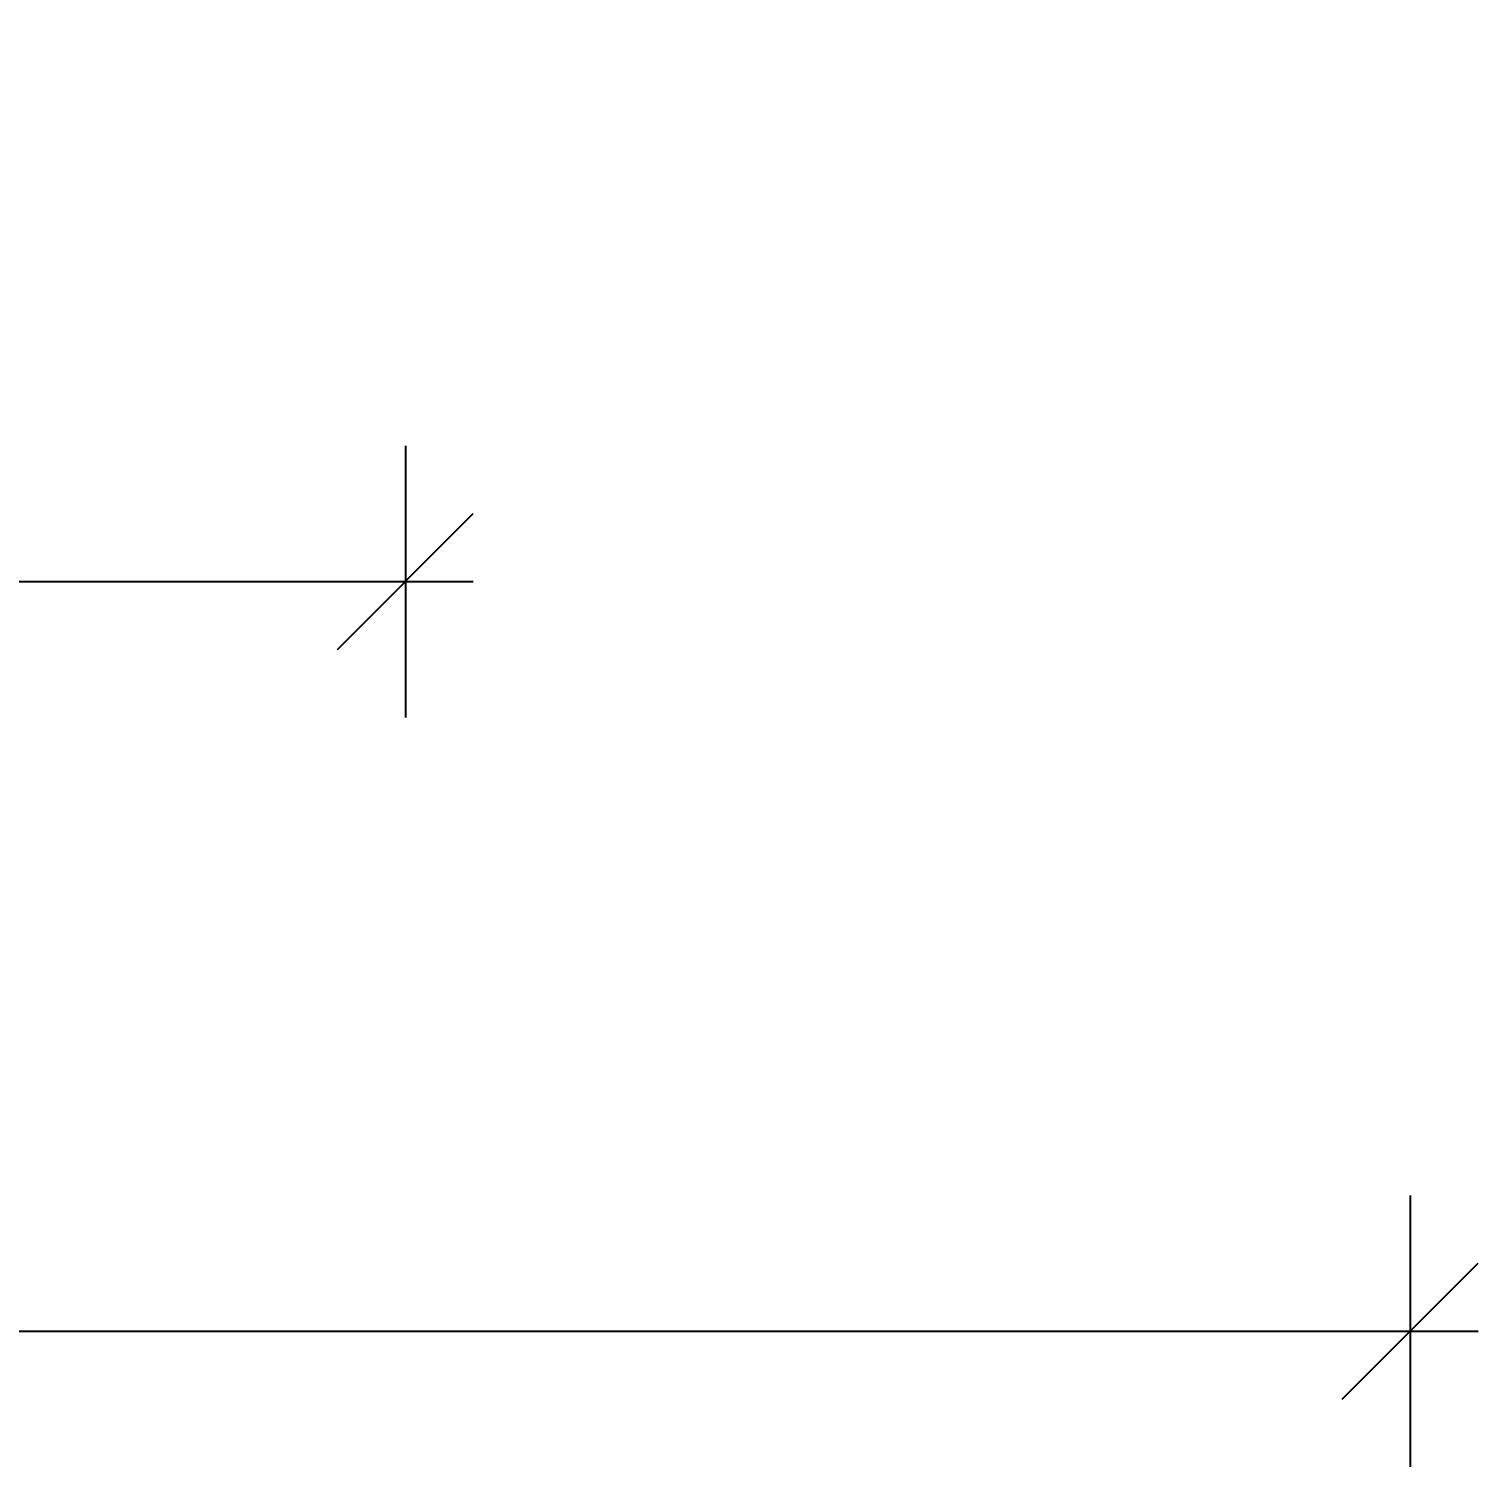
# Model space of a CAD drawing. Header units: inches. Extents: x 4017 to 5703, y -944 to 2840.
# Drawn here: x 5240.06 to 5250.74, y 1571.44 to 1582.03 of the extents above; entities that cross this region are included whole.
import ezdxf

# ---------------------------------------------------------------- set-up
doc = ezdxf.new("R2010")
doc.units = ezdxf.units.IN
doc.header["$MEASUREMENT"] = 0
doc.layers.get('0').update_dxf_attribs({"color": 5})
doc.layers.get('DEFPOINTS').update_dxf_attribs({"color": 254})
doc.layers.add('A-dim-work', color=8, linetype='Continuous')
doc.styles.add('hebtovna', font='hebtovna.shx', dxfattribs={"width": 0.7})
doc.dimstyles.new('Copy of gl-D10', dxfattribs={"dimtxt": 2, "dimasz": 1, "dimexe": 1, "dimexo": 1, "dimgap": 1, "dimtad": 0, "dimdec": 1, "dimzin": 0, "dimdsep": 46, "dimtxsty": 'hebtovna', "dimblk": 'OBLIQUE', "dimblk1": 'OBLIQUE', "dimblk2": 'OBLIQUE', "dimcen": 0, "dimdle": 0.5, "dimclrd": 256, "dimclre": 256, "dimclrt": 256, "dimadec": 0, "dimazin": 0, "dimtfac": 0.05, "dimtdec": 1, "dimtix": 1, "dimtmove": 2, "dimatfit": 0, "dimfxl": 1, "dimfxlon": 1, "dimtvp": 0.75, "dimtolj": 1, "dimtzin": 0, "dimarcsym": 0})

# ---------------------------------------------------------------- blocks, each defined once
blk = doc.blocks.new('_Oblique')
at = {"color": 0, "linetype": 'ByBlock', "lineweight": -2}
blk.add_line((-0.5, -0.5), (0.5, 0.5), dxfattribs=at)
blk = doc.blocks.new('*D229')
at = {"layer": 'A-dim-work', "color": 6, "lineweight": -2, "ltscale": 20, "transparency": 16777216}
for p, q in [((5202.837, 1578.958), (5202.837, 1576.958)), ((5242.837, 1578.958), (5242.837, 1576.958)), ((5202.337, 1577.958), (5243.337, 1577.958))]:
    blk.add_line(p, q, dxfattribs=at)
at = {"layer": 'DEFPOINTS', "color": 0, "ltscale": 20, "transparency": 16777216}
for p in [(5202.837, 1584.295), (5242.837, 1584.294), (5242.837, 1577.958)]:
    blk.add_point(p, dxfattribs=at)
at = {"layer": 'A-dim-work', "color": 6, "lineweight": -2, "ltscale": 20, "transparency": 16777216, "rotation": 180}
blk.add_blockref('_Oblique', (5202.837, 1577.958), dxfattribs=at)
at = {"layer": 'A-dim-work', "color": 6, "lineweight": -2, "ltscale": 20, "transparency": 16777216}
blk.add_blockref('_Oblique', (5242.837, 1577.958), dxfattribs=at)
at = {"layer": 'A-dim-work', "color": 6, "lineweight": 40, "ltscale": 20, "transparency": 16777216, "insert": (5222.837, 1580.208), "char_height": 3, "attachment_point": 5, "style": 'hebtovna'}
blk.add_mtext('\\A1;40.0', dxfattribs=at)
blk = doc.blocks.new('*D231')
at = {"layer": 'A-dim-work', "color": 6, "lineweight": -2, "ltscale": 20, "transparency": 16777216}
for p, q in [((5033.437, 1573.438), (5033.437, 1571.438)), ((5250.237, 1573.438), (5250.237, 1571.438)), ((5032.937, 1572.438), (5250.737, 1572.438))]:
    blk.add_line(p, q, dxfattribs=at)
at = {"layer": 'DEFPOINTS', "color": 0, "ltscale": 20, "transparency": 16777216}
for p in [(5033.437, 1584.295), (5250.237, 1584.294), (5250.237, 1572.438)]:
    blk.add_point(p, dxfattribs=at)
at = {"layer": 'A-dim-work', "color": 6, "lineweight": -2, "ltscale": 20, "transparency": 16777216, "rotation": 180}
blk.add_blockref('_Oblique', (5033.437, 1572.438), dxfattribs=at)
at = {"layer": 'A-dim-work', "color": 6, "lineweight": -2, "ltscale": 20, "transparency": 16777216}
blk.add_blockref('_Oblique', (5250.237, 1572.438), dxfattribs=at)
at = {"layer": 'A-dim-work', "color": 6, "lineweight": 40, "ltscale": 20, "transparency": 16777216, "insert": (5141.837, 1574.688), "char_height": 3, "attachment_point": 5, "style": 'hebtovna'}
blk.add_mtext('\\A1;216.8', dxfattribs=at)

msp = doc.modelspace()

# ---------------------------------------------------------------- dimensions: what is measured, and where the dimension line sits
at = {"layer": 'A-dim-work', "color": 6, "lineweight": 40, "ltscale": 20}
for base, p1, p2, picture, middle in [((5250.237, 1572.438), (5033.437, 1584.295), (5250.237, 1584.294), '*D231', (5141.837, 1574.688)), ((5242.837, 1577.958), (5202.837, 1584.295), (5242.837, 1584.294), '*D229', (5222.837, 1580.208))]:
    dim = msp.add_linear_dim(base=base, p1=p1, p2=p2, dimstyle='Copy of gl-D10', override={"dimtxt": 3, "dimclrd": 6, "dimclre": 6, "dimclrt": 6}, dxfattribs=at)
    dim.commit()
    dim.dimension.update_dxf_attribs({"geometry": picture, "text_midpoint": middle})

doc.saveas('drawing.dxf')
